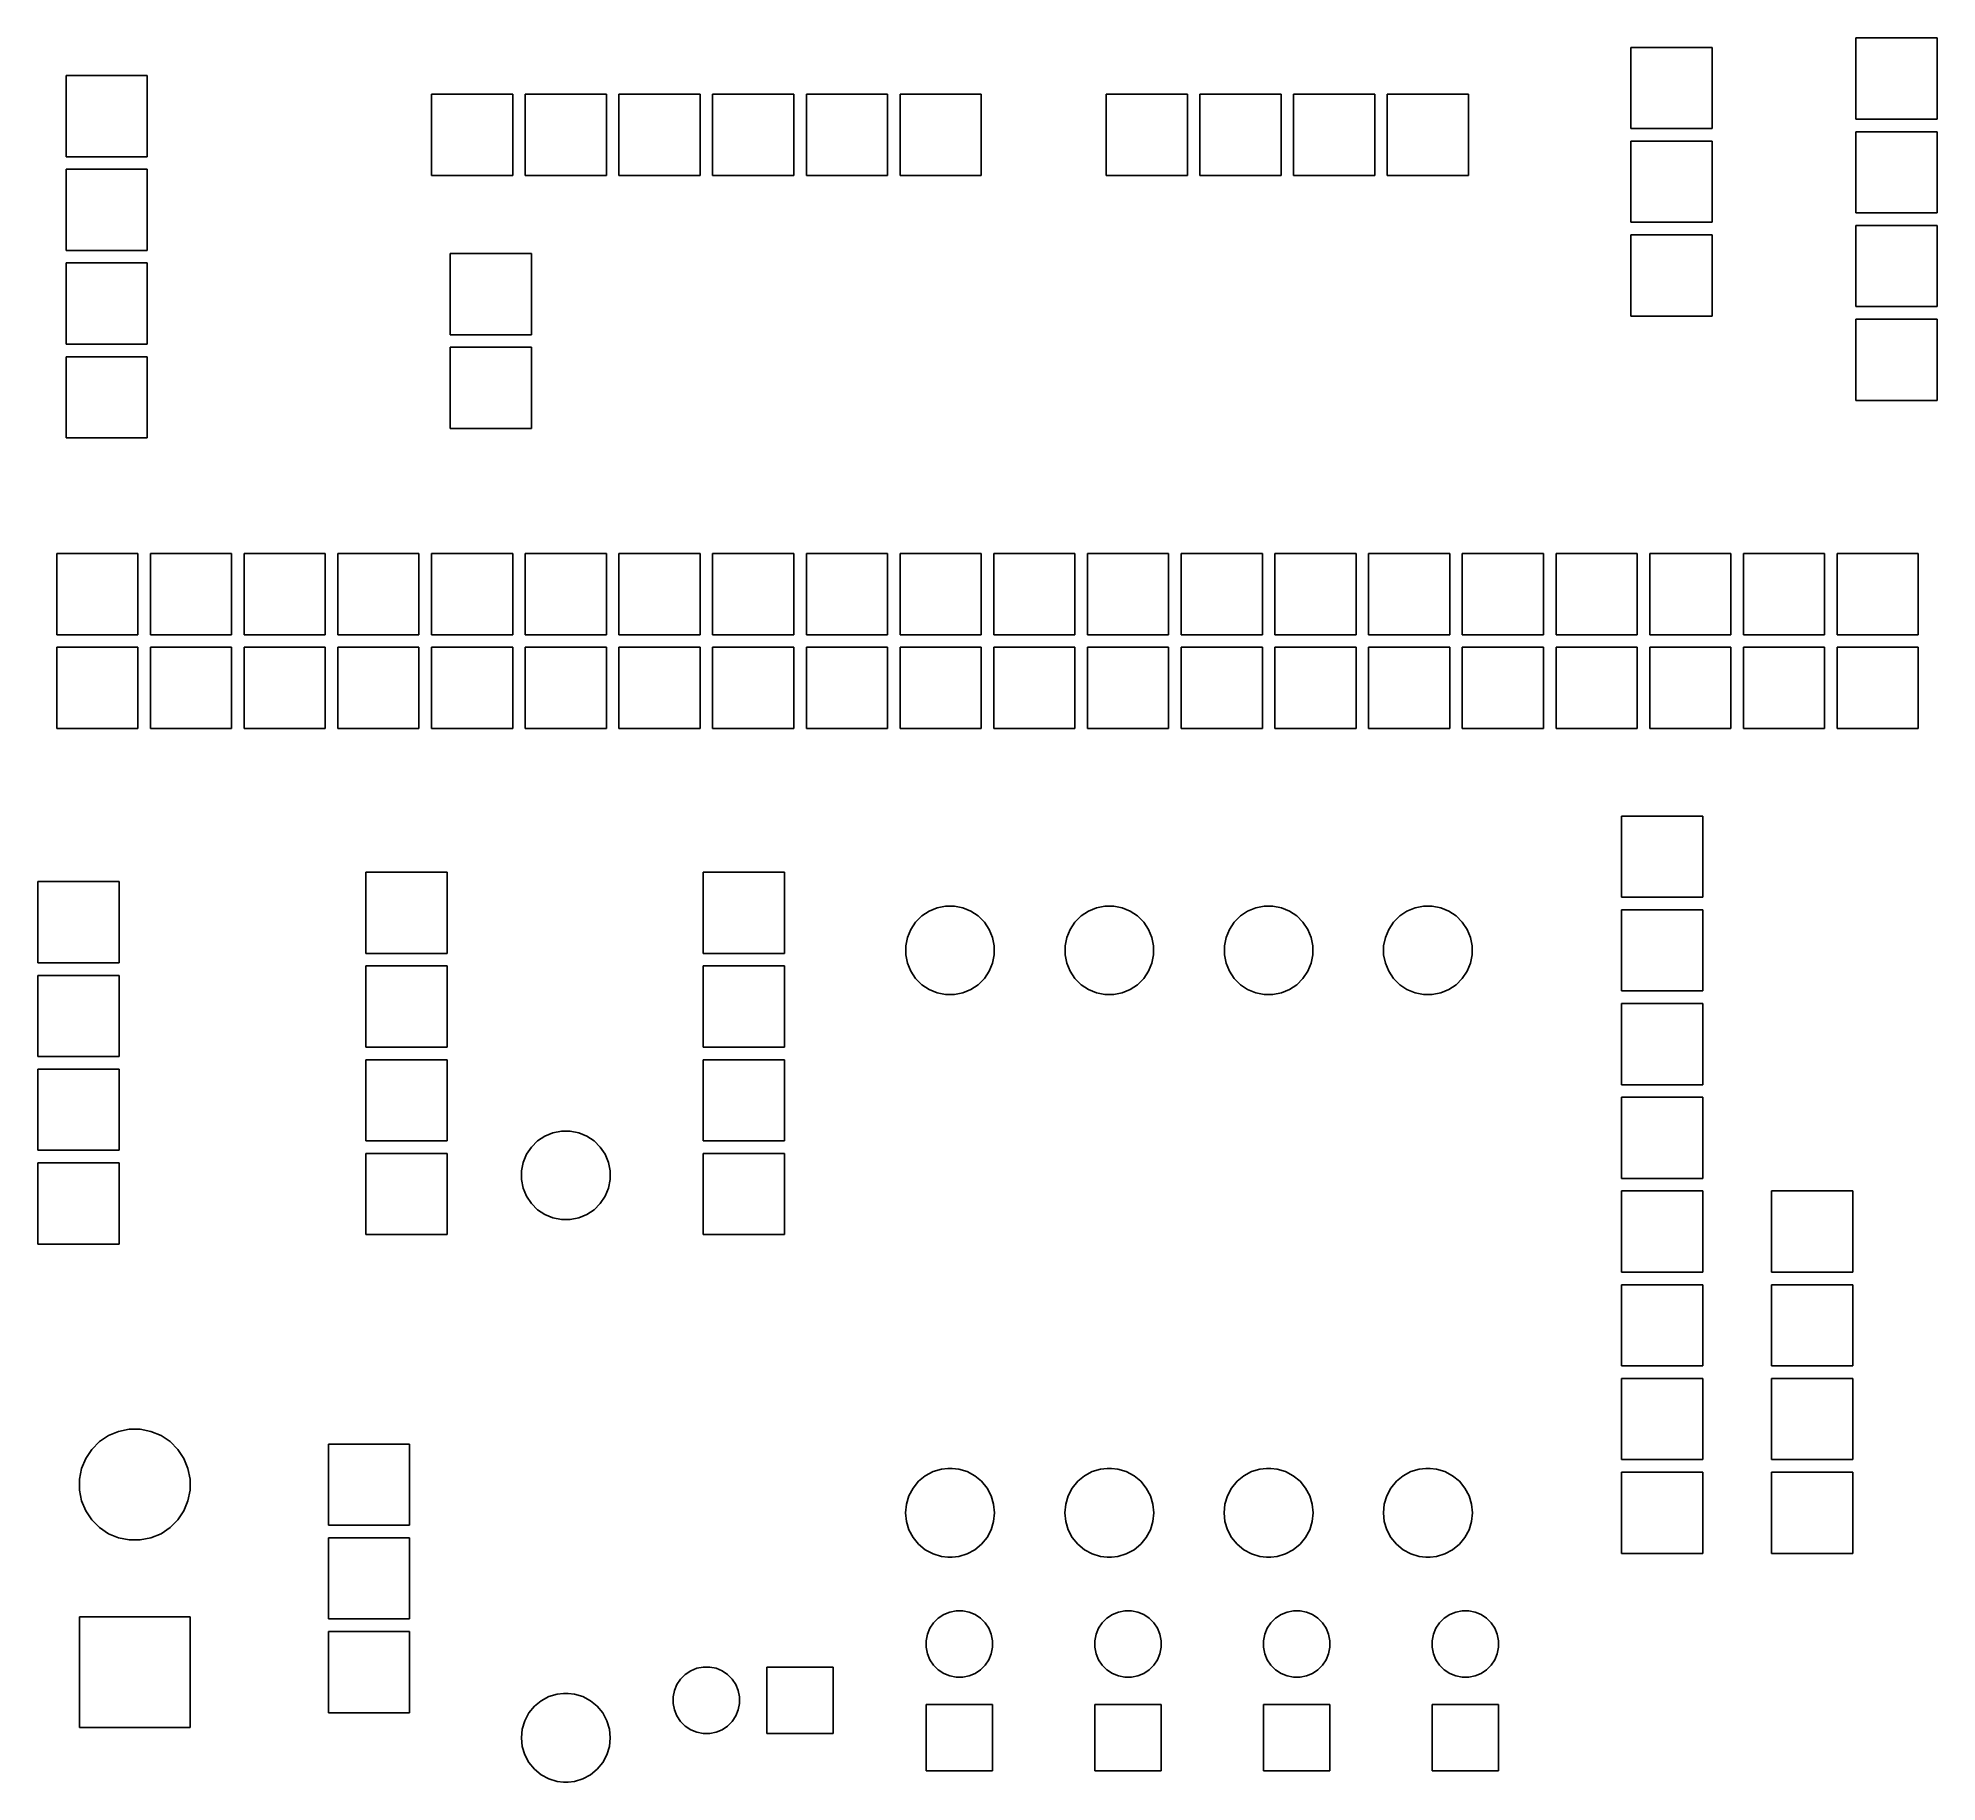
# Model space of a CAD drawing. Extents: x 114.5 to 165.9, y -110.2 to -62.9.
import ezdxf

# ---------------------------------------------------------------- set-up
doc = ezdxf.new("R2010")
doc.units = 0
doc.header["$MEASUREMENT"] = 0
doc.layers.add('BLACK', color=7, linetype='CONTINUOUS')

msp = doc.modelspace()

# ---------------------------------------------------------------- linework, layer by layer
at = {"layer": 'BLACK', "linetype": 'CONTINUOUS'}
for p, q in [((157.65, -65.362), (157.65, -63.162)), ((157.65, -63.162), (159.85, -63.162)), ((159.85, -63.162), (159.85, -65.362)), ((163.746, -65.108), (163.746, -62.908)), ((163.746, -62.908), (165.946, -62.908)), ((165.946, -62.908), (165.946, -65.108)), ((115.232, -66.124), (115.232, -63.924)), ((115.232, -63.924), (117.432, -63.924)), ((117.432, -63.924), (117.432, -66.124)), ((125.138, -66.632), (125.138, -64.432)), ((125.138, -64.432), (127.338, -64.432)), ((127.338, -64.432), (127.338, -66.632)), ((127.678, -66.632), (127.678, -64.432)), ((127.678, -64.432), (129.878, -64.432)), ((129.878, -64.432), (129.878, -66.632)), ((130.218, -66.632), (130.218, -64.432)), ((130.218, -64.432), (132.418, -64.432)), ((132.418, -64.432), (132.418, -66.632)), ((132.758, -66.632), (132.758, -64.432)), ((132.758, -64.432), (134.958, -64.432)), ((134.958, -64.432), (134.958, -66.632)), ((135.298, -66.632), (135.298, -64.432)), ((135.298, -64.432), (137.498, -64.432)), ((137.498, -64.432), (137.498, -66.632)), ((137.838, -66.632), (137.838, -64.432)), ((137.838, -64.432), (140.038, -64.432)), ((140.038, -64.432), (140.038, -66.632)), ((143.426, -66.632), (143.426, -64.432)), ((143.426, -64.432), (145.626, -64.432)), ((145.626, -64.432), (145.626, -66.632)), ((145.966, -66.632), (145.966, -64.432)), ((145.966, -64.432), (148.166, -64.432)), ((148.166, -64.432), (148.166, -66.632)), ((148.506, -66.632), (148.506, -64.432)), ((148.506, -64.432), (150.706, -64.432)), ((150.706, -64.432), (150.706, -66.632)), ((151.046, -66.632), (151.046, -64.432)), ((151.046, -64.432), (153.246, -64.432)), ((153.246, -64.432), (153.246, -66.632)), ((159.85, -65.362), (157.65, -65.362)), ((165.946, -65.108), (163.746, -65.108)), ((157.65, -67.902), (157.65, -65.702)), ((157.65, -65.702), (159.85, -65.702)), ((159.85, -65.702), (159.85, -67.902)), ((163.746, -67.648), (163.746, -65.448)), ((163.746, -65.448), (165.946, -65.448)), ((165.946, -65.448), (165.946, -67.648)), ((117.432, -66.124), (115.232, -66.124)), ((115.232, -68.664), (115.232, -66.464)), ((115.232, -66.464), (117.432, -66.464)), ((117.432, -66.464), (117.432, -68.664)), ((127.338, -66.632), (125.138, -66.632)), ((129.878, -66.632), (127.678, -66.632)), ((132.418, -66.632), (130.218, -66.632)), ((134.958, -66.632), (132.758, -66.632)), ((137.498, -66.632), (135.298, -66.632)), ((140.038, -66.632), (137.838, -66.632)), ((145.626, -66.632), (143.426, -66.632)), ((148.166, -66.632), (145.966, -66.632)), ((150.706, -66.632), (148.506, -66.632)), ((153.246, -66.632), (151.046, -66.632)), ((159.85, -67.902), (157.65, -67.902)), ((165.946, -67.648), (163.746, -67.648)), ((157.65, -70.442), (157.65, -68.242)), ((157.65, -68.242), (159.85, -68.242)), ((159.85, -68.242), (159.85, -70.442)), ((163.746, -70.188), (163.746, -67.988)), ((163.746, -67.988), (165.946, -67.988)), ((165.946, -67.988), (165.946, -70.188)), ((117.432, -68.664), (115.232, -68.664)), ((125.646, -70.95), (125.646, -68.75)), ((125.646, -68.75), (127.846, -68.75)), ((127.846, -68.75), (127.846, -70.95)), ((115.232, -71.204), (115.232, -69.004)), ((115.232, -69.004), (117.432, -69.004)), ((117.432, -69.004), (117.432, -71.204)), ((159.85, -70.442), (157.65, -70.442)), ((165.946, -70.188), (163.746, -70.188)), ((127.846, -70.95), (125.646, -70.95)), ((163.746, -72.728), (163.746, -70.528)), ((163.746, -70.528), (165.946, -70.528)), ((165.946, -70.528), (165.946, -72.728)), ((117.432, -71.204), (115.232, -71.204)), ((115.232, -73.744), (115.232, -71.544)), ((115.232, -71.544), (117.432, -71.544)), ((117.432, -71.544), (117.432, -73.744)), ((125.646, -73.49), (125.646, -71.29)), ((125.646, -71.29), (127.846, -71.29)), ((127.846, -71.29), (127.846, -73.49)), ((165.946, -72.728), (163.746, -72.728)), ((127.846, -73.49), (125.646, -73.49)), ((117.432, -73.744), (115.232, -73.744)), ((114.978, -79.078), (114.978, -76.878)), ((114.978, -76.878), (117.178, -76.878)), ((117.178, -76.878), (117.178, -79.078)), ((117.518, -79.078), (117.518, -76.878)), ((117.518, -76.878), (119.718, -76.878)), ((119.718, -76.878), (119.718, -79.078)), ((120.058, -79.078), (120.058, -76.878)), ((120.058, -76.878), (122.258, -76.878)), ((122.258, -76.878), (122.258, -79.078)), ((122.598, -79.078), (122.598, -76.878)), ((122.598, -76.878), (124.798, -76.878)), ((124.798, -76.878), (124.798, -79.078)), ((125.138, -79.078), (125.138, -76.878)), ((125.138, -76.878), (127.338, -76.878)), ((127.338, -76.878), (127.338, -79.078)), ((127.678, -79.078), (127.678, -76.878)), ((127.678, -76.878), (129.878, -76.878)), ((129.878, -76.878), (129.878, -79.078)), ((130.218, -79.078), (130.218, -76.878)), ((130.218, -76.878), (132.418, -76.878)), ((132.418, -76.878), (132.418, -79.078)), ((132.758, -79.078), (132.758, -76.878)), ((132.758, -76.878), (134.958, -76.878)), ((134.958, -76.878), (134.958, -79.078)), ((135.298, -79.078), (135.298, -76.878)), ((135.298, -76.878), (137.498, -76.878)), ((137.498, -76.878), (137.498, -79.078)), ((137.838, -79.078), (137.838, -76.878)), ((137.838, -76.878), (140.038, -76.878)), ((140.038, -76.878), (140.038, -79.078)), ((140.378, -79.078), (140.378, -76.878)), ((140.378, -76.878), (142.578, -76.878)), ((142.578, -76.878), (142.578, -79.078)), ((142.918, -79.078), (142.918, -76.878)), ((142.918, -76.878), (145.118, -76.878)), ((145.118, -76.878), (145.118, -79.078)), ((145.458, -79.078), (145.458, -76.878)), ((145.458, -76.878), (147.658, -76.878)), ((147.658, -76.878), (147.658, -79.078)), ((147.998, -79.078), (147.998, -76.878)), ((147.998, -76.878), (150.198, -76.878)), ((150.198, -76.878), (150.198, -79.078)), ((150.538, -79.078), (150.538, -76.878)), ((150.538, -76.878), (152.738, -76.878)), ((152.738, -76.878), (152.738, -79.078)), ((153.078, -79.078), (153.078, -76.878)), ((153.078, -76.878), (155.278, -76.878)), ((155.278, -76.878), (155.278, -79.078)), ((155.618, -79.078), (155.618, -76.878)), ((155.618, -76.878), (157.818, -76.878)), ((157.818, -76.878), (157.818, -79.078)), ((158.158, -79.078), (158.158, -76.878)), ((158.158, -76.878), (160.358, -76.878)), ((160.358, -76.878), (160.358, -79.078)), ((160.698, -79.078), (160.698, -76.878)), ((160.698, -76.878), (162.898, -76.878)), ((162.898, -76.878), (162.898, -79.078)), ((163.238, -79.078), (163.238, -76.878)), ((163.238, -76.878), (165.438, -76.878)), ((165.438, -76.878), (165.438, -79.078)), ((117.178, -79.078), (114.978, -79.078)), ((119.718, -79.078), (117.518, -79.078)), ((122.258, -79.078), (120.058, -79.078)), ((124.798, -79.078), (122.598, -79.078)), ((127.338, -79.078), (125.138, -79.078)), ((129.878, -79.078), (127.678, -79.078)), ((132.418, -79.078), (130.218, -79.078)), ((134.958, -79.078), (132.758, -79.078)), ((137.498, -79.078), (135.298, -79.078)), ((140.038, -79.078), (137.838, -79.078)), ((142.578, -79.078), (140.378, -79.078)), ((145.118, -79.078), (142.918, -79.078)), ((147.658, -79.078), (145.458, -79.078)), ((150.198, -79.078), (147.998, -79.078)), ((152.738, -79.078), (150.538, -79.078)), ((155.278, -79.078), (153.078, -79.078)), ((157.818, -79.078), (155.618, -79.078)), ((160.358, -79.078), (158.158, -79.078)), ((162.898, -79.078), (160.698, -79.078)), ((165.438, -79.078), (163.238, -79.078)), ((114.978, -81.618), (114.978, -79.418)), ((114.978, -79.418), (117.178, -79.418)), ((117.178, -79.418), (117.178, -81.618)), ((117.518, -81.618), (117.518, -79.418)), ((117.518, -79.418), (119.718, -79.418)), ((119.718, -79.418), (119.718, -81.618)), ((120.058, -81.618), (120.058, -79.418)), ((120.058, -79.418), (122.258, -79.418)), ((122.258, -79.418), (122.258, -81.618)), ((122.598, -81.618), (122.598, -79.418)), ((122.598, -79.418), (124.798, -79.418)), ((124.798, -79.418), (124.798, -81.618)), ((125.138, -81.618), (125.138, -79.418)), ((125.138, -79.418), (127.338, -79.418)), ((127.338, -79.418), (127.338, -81.618)), ((127.678, -81.618), (127.678, -79.418)), ((127.678, -79.418), (129.878, -79.418)), ((129.878, -79.418), (129.878, -81.618)), ((130.218, -81.618), (130.218, -79.418)), ((130.218, -79.418), (132.418, -79.418)), ((132.418, -79.418), (132.418, -81.618)), ((132.758, -81.618), (132.758, -79.418)), ((132.758, -79.418), (134.958, -79.418)), ((134.958, -79.418), (134.958, -81.618)), ((135.298, -81.618), (135.298, -79.418)), ((135.298, -79.418), (137.498, -79.418)), ((137.498, -79.418), (137.498, -81.618)), ((137.838, -81.618), (137.838, -79.418)), ((137.838, -79.418), (140.038, -79.418)), ((140.038, -79.418), (140.038, -81.618)), ((140.378, -81.618), (140.378, -79.418)), ((140.378, -79.418), (142.578, -79.418)), ((142.578, -79.418), (142.578, -81.618)), ((142.918, -81.618), (142.918, -79.418)), ((142.918, -79.418), (145.118, -79.418)), ((145.118, -79.418), (145.118, -81.618)), ((145.458, -81.618), (145.458, -79.418)), ((145.458, -79.418), (147.658, -79.418)), ((147.658, -79.418), (147.658, -81.618)), ((147.998, -81.618), (147.998, -79.418)), ((147.998, -79.418), (150.198, -79.418)), ((150.198, -79.418), (150.198, -81.618)), ((150.538, -81.618), (150.538, -79.418)), ((150.538, -79.418), (152.738, -79.418)), ((152.738, -79.418), (152.738, -81.618)), ((153.078, -81.618), (153.078, -79.418)), ((153.078, -79.418), (155.278, -79.418)), ((155.278, -79.418), (155.278, -81.618)), ((155.618, -81.618), (155.618, -79.418)), ((155.618, -79.418), (157.818, -79.418)), ((157.818, -79.418), (157.818, -81.618)), ((158.158, -81.618), (158.158, -79.418)), ((158.158, -79.418), (160.358, -79.418)), ((160.358, -79.418), (160.358, -81.618)), ((160.698, -81.618), (160.698, -79.418)), ((160.698, -79.418), (162.898, -79.418)), ((162.898, -79.418), (162.898, -81.618)), ((163.238, -81.618), (163.238, -79.418)), ((163.238, -79.418), (165.438, -79.418)), ((165.438, -79.418), (165.438, -81.618)), ((117.178, -81.618), (114.978, -81.618)), ((119.718, -81.618), (117.518, -81.618)), ((122.258, -81.618), (120.058, -81.618)), ((124.798, -81.618), (122.598, -81.618)), ((127.338, -81.618), (125.138, -81.618)), ((129.878, -81.618), (127.678, -81.618)), ((132.418, -81.618), (130.218, -81.618)), ((134.958, -81.618), (132.758, -81.618)), ((137.498, -81.618), (135.298, -81.618)), ((140.038, -81.618), (137.838, -81.618)), ((142.578, -81.618), (140.378, -81.618)), ((145.118, -81.618), (142.918, -81.618)), ((147.658, -81.618), (145.458, -81.618)), ((150.198, -81.618), (147.998, -81.618)), ((152.738, -81.618), (150.538, -81.618)), ((155.278, -81.618), (153.078, -81.618)), ((157.818, -81.618), (155.618, -81.618)), ((160.358, -81.618), (158.158, -81.618)), ((162.898, -81.618), (160.698, -81.618)), ((165.438, -81.618), (163.238, -81.618)), ((157.396, -86.19), (157.396, -83.99)), ((157.396, -83.99), (159.596, -83.99)), ((159.596, -83.99), (159.596, -86.19)), ((114.47, -87.968), (114.47, -85.768)), ((114.47, -85.768), (116.67, -85.768)), ((116.67, -85.768), (116.67, -87.968)), ((123.36, -87.714), (123.36, -85.514)), ((123.36, -85.514), (125.56, -85.514)), ((125.56, -85.514), (125.56, -87.714)), ((132.504, -87.714), (132.504, -85.514)), ((132.504, -85.514), (134.704, -85.514)), ((134.704, -85.514), (134.704, -87.714)), ((138.624, -86.5666), (138.842, -86.4761)), ((138.842, -86.4761), (139.074, -86.43)), ((139.074, -86.43), (139.31, -86.43)), ((139.31, -86.43), (139.542, -86.4761)), ((139.542, -86.4761), (139.76, -86.5666)), ((142.942, -86.5666), (143.16, -86.4761)), ((143.16, -86.4761), (143.392, -86.43)), ((143.392, -86.43), (143.628, -86.43)), ((143.628, -86.43), (143.86, -86.4761)), ((143.86, -86.4761), (144.078, -86.5666)), ((147.26, -86.5666), (147.478, -86.4761)), ((147.478, -86.4761), (147.71, -86.43)), ((147.71, -86.43), (147.946, -86.43)), ((147.946, -86.43), (148.178, -86.4761)), ((148.178, -86.4761), (148.396, -86.5666)), ((151.578, -86.5666), (151.796, -86.4761)), ((151.796, -86.4761), (152.028, -86.43)), ((152.028, -86.43), (152.264, -86.43)), ((152.264, -86.43), (152.496, -86.4761)), ((152.496, -86.4761), (152.714, -86.5666)), ((159.596, -86.19), (157.396, -86.19)), ((138.129, -87.0616), (138.26, -86.865)), ((138.26, -86.865), (138.427, -86.6979)), ((138.427, -86.6979), (138.624, -86.5666)), ((139.76, -86.5666), (139.957, -86.6979)), ((139.957, -86.6979), (140.124, -86.865)), ((140.124, -86.865), (140.255, -87.0616)), ((142.447, -87.0616), (142.578, -86.865)), ((142.578, -86.865), (142.745, -86.6979)), ((142.745, -86.6979), (142.942, -86.5666)), ((144.078, -86.5666), (144.275, -86.6979)), ((144.275, -86.6979), (144.442, -86.865)), ((144.442, -86.865), (144.573, -87.0616)), ((146.765, -87.0616), (146.896, -86.865)), ((146.896, -86.865), (147.063, -86.6979)), ((147.063, -86.6979), (147.26, -86.5666)), ((148.396, -86.5666), (148.593, -86.6979)), ((148.593, -86.6979), (148.76, -86.865)), ((148.76, -86.865), (148.891, -87.0616)), ((151.083, -87.0616), (151.214, -86.865)), ((151.214, -86.865), (151.381, -86.6979)), ((151.381, -86.6979), (151.578, -86.5666)), ((152.714, -86.5666), (152.911, -86.6979)), ((152.911, -86.6979), (153.078, -86.865)), ((153.078, -86.865), (153.209, -87.0616)), ((157.396, -88.73), (157.396, -86.53)), ((157.396, -86.53), (159.596, -86.53)), ((159.596, -86.53), (159.596, -88.73)), ((137.992, -87.5118), (138.038, -87.28)), ((138.038, -87.28), (138.129, -87.0616)), ((140.255, -87.0616), (140.346, -87.28)), ((140.346, -87.28), (140.392, -87.5118)), ((142.31, -87.5118), (142.356, -87.28)), ((142.356, -87.28), (142.447, -87.0616)), ((144.573, -87.0616), (144.664, -87.28)), ((144.664, -87.28), (144.71, -87.5118)), ((146.628, -87.5118), (146.674, -87.28)), ((146.674, -87.28), (146.765, -87.0616)), ((148.891, -87.0616), (148.982, -87.28)), ((148.982, -87.28), (149.028, -87.5118)), ((150.946, -87.5118), (150.992, -87.28)), ((150.992, -87.28), (151.083, -87.0616)), ((153.209, -87.0616), (153.3, -87.28)), ((153.3, -87.28), (153.346, -87.5118)), ((116.67, -87.968), (114.47, -87.968)), ((125.56, -87.714), (123.36, -87.714)), ((134.704, -87.714), (132.504, -87.714)), ((137.992, -87.7482), (137.992, -87.5118)), ((138.038, -87.98), (137.992, -87.7482)), ((138.129, -88.1984), (138.038, -87.98)), ((140.346, -87.98), (140.255, -88.1984)), ((140.392, -87.7482), (140.346, -87.98)), ((140.392, -87.5118), (140.392, -87.7482)), ((142.31, -87.7482), (142.31, -87.5118)), ((142.356, -87.98), (142.31, -87.7482)), ((142.447, -88.1984), (142.356, -87.98)), ((144.664, -87.98), (144.573, -88.1984)), ((144.71, -87.7482), (144.664, -87.98)), ((144.71, -87.5118), (144.71, -87.7482)), ((146.628, -87.7482), (146.628, -87.5118)), ((146.674, -87.98), (146.628, -87.7482)), ((146.765, -88.1984), (146.674, -87.98)), ((148.982, -87.98), (148.891, -88.1984)), ((149.028, -87.7482), (148.982, -87.98)), ((149.028, -87.5118), (149.028, -87.7482)), ((150.946, -87.7482), (150.946, -87.5118)), ((150.992, -87.98), (150.946, -87.7482)), ((151.083, -88.1984), (150.992, -87.98)), ((153.3, -87.98), (153.209, -88.1984)), ((153.346, -87.7482), (153.3, -87.98)), ((153.346, -87.5118), (153.346, -87.7482)), ((114.47, -90.508), (114.47, -88.308)), ((114.47, -88.308), (116.67, -88.308)), ((116.67, -88.308), (116.67, -90.508)), ((123.36, -90.254), (123.36, -88.054)), ((123.36, -88.054), (125.56, -88.054)), ((125.56, -88.054), (125.56, -90.254)), ((132.504, -90.254), (132.504, -88.054)), ((132.504, -88.054), (134.704, -88.054)), ((134.704, -88.054), (134.704, -90.254)), ((138.26, -88.395), (138.129, -88.1984)), ((138.427, -88.5621), (138.26, -88.395)), ((140.124, -88.395), (139.957, -88.5621)), ((140.255, -88.1984), (140.124, -88.395)), ((142.578, -88.395), (142.447, -88.1984)), ((142.745, -88.5621), (142.578, -88.395)), ((144.442, -88.395), (144.275, -88.5621)), ((144.573, -88.1984), (144.442, -88.395)), ((146.896, -88.395), (146.765, -88.1984)), ((147.063, -88.5621), (146.896, -88.395)), ((148.76, -88.395), (148.593, -88.5621)), ((148.891, -88.1984), (148.76, -88.395)), ((151.214, -88.395), (151.083, -88.1984)), ((151.381, -88.5621), (151.214, -88.395)), ((153.078, -88.395), (152.911, -88.5621)), ((153.209, -88.1984), (153.078, -88.395)), ((138.624, -88.6934), (138.427, -88.5621)), ((138.842, -88.7839), (138.624, -88.6934)), ((139.074, -88.83), (138.842, -88.7839)), ((139.31, -88.83), (139.074, -88.83)), ((139.542, -88.7839), (139.31, -88.83)), ((139.76, -88.6934), (139.542, -88.7839)), ((139.957, -88.5621), (139.76, -88.6934)), ((142.942, -88.6934), (142.745, -88.5621)), ((143.16, -88.7839), (142.942, -88.6934)), ((143.392, -88.83), (143.16, -88.7839)), ((143.628, -88.83), (143.392, -88.83)), ((143.86, -88.7839), (143.628, -88.83)), ((144.078, -88.6934), (143.86, -88.7839)), ((144.275, -88.5621), (144.078, -88.6934)), ((147.26, -88.6934), (147.063, -88.5621)), ((147.478, -88.7839), (147.26, -88.6934)), ((147.71, -88.83), (147.478, -88.7839)), ((147.946, -88.83), (147.71, -88.83)), ((148.178, -88.7839), (147.946, -88.83)), ((148.396, -88.6934), (148.178, -88.7839)), ((148.593, -88.5621), (148.396, -88.6934)), ((151.578, -88.6934), (151.381, -88.5621)), ((151.796, -88.7839), (151.578, -88.6934)), ((152.028, -88.83), (151.796, -88.7839)), ((152.264, -88.83), (152.028, -88.83)), ((152.496, -88.7839), (152.264, -88.83)), ((152.714, -88.6934), (152.496, -88.7839)), ((152.911, -88.5621), (152.714, -88.6934)), ((159.596, -88.73), (157.396, -88.73)), ((157.396, -91.27), (157.396, -89.07)), ((157.396, -89.07), (159.596, -89.07)), ((159.596, -89.07), (159.596, -91.27)), ((116.67, -90.508), (114.47, -90.508)), ((125.56, -90.254), (123.36, -90.254)), ((123.36, -92.794), (123.36, -90.594)), ((123.36, -90.594), (125.56, -90.594)), ((125.56, -90.594), (125.56, -92.794)), ((134.704, -90.254), (132.504, -90.254)), ((132.504, -92.794), (132.504, -90.594)), ((132.504, -90.594), (134.704, -90.594)), ((134.704, -90.594), (134.704, -92.794)), ((114.47, -93.048), (114.47, -90.848)), ((114.47, -90.848), (116.67, -90.848)), ((116.67, -90.848), (116.67, -93.048)), ((159.596, -91.27), (157.396, -91.27)), ((157.396, -93.81), (157.396, -91.61)), ((157.396, -91.61), (159.596, -91.61)), ((159.596, -91.61), (159.596, -93.81)), ((128.21, -92.6626), (128.428, -92.5721)), ((128.428, -92.5721), (128.66, -92.526)), ((128.66, -92.526), (128.896, -92.526)), ((128.896, -92.526), (129.128, -92.5721)), ((129.128, -92.5721), (129.346, -92.6626)), ((116.67, -93.048), (114.47, -93.048)), ((125.56, -92.794), (123.36, -92.794)), ((123.36, -95.334), (123.36, -93.134)), ((123.36, -93.134), (125.56, -93.134)), ((125.56, -93.134), (125.56, -95.334)), ((127.624, -93.376), (127.715, -93.1576)), ((127.715, -93.1576), (127.846, -92.961)), ((127.846, -92.961), (128.013, -92.7939)), ((128.013, -92.7939), (128.21, -92.6626)), ((129.346, -92.6626), (129.543, -92.7939)), ((129.543, -92.7939), (129.71, -92.961)), ((129.71, -92.961), (129.841, -93.1576)), ((129.841, -93.1576), (129.932, -93.376)), ((134.704, -92.794), (132.504, -92.794)), ((132.504, -95.334), (132.504, -93.134)), ((132.504, -93.134), (134.704, -93.134)), ((134.704, -93.134), (134.704, -95.334)), ((114.47, -95.588), (114.47, -93.388)), ((114.47, -93.388), (116.67, -93.388)), ((116.67, -93.388), (116.67, -95.588)), ((127.578, -93.6078), (127.624, -93.376)), ((127.578, -93.8442), (127.578, -93.6078)), ((129.932, -93.376), (129.978, -93.6078)), ((129.978, -93.6078), (129.978, -93.8442)), ((127.624, -94.076), (127.578, -93.8442)), ((127.715, -94.2944), (127.624, -94.076)), ((129.932, -94.076), (129.841, -94.2944)), ((129.978, -93.8442), (129.932, -94.076)), ((159.596, -93.81), (157.396, -93.81)), ((157.396, -96.35), (157.396, -94.15)), ((157.396, -94.15), (159.596, -94.15)), ((159.596, -94.15), (159.596, -96.35)), ((161.46, -96.35), (161.46, -94.15)), ((161.46, -94.15), (163.66, -94.15)), ((163.66, -94.15), (163.66, -96.35)), ((127.846, -94.491), (127.715, -94.2944)), ((128.013, -94.6581), (127.846, -94.491)), ((128.21, -94.7894), (128.013, -94.6581)), ((129.543, -94.6581), (129.346, -94.7894)), ((129.71, -94.491), (129.543, -94.6581)), ((129.841, -94.2944), (129.71, -94.491)), ((128.428, -94.8799), (128.21, -94.7894)), ((128.66, -94.926), (128.428, -94.8799)), ((128.896, -94.926), (128.66, -94.926)), ((129.128, -94.8799), (128.896, -94.926)), ((129.346, -94.7894), (129.128, -94.8799)), ((116.67, -95.588), (114.47, -95.588)), ((125.56, -95.334), (123.36, -95.334)), ((134.704, -95.334), (132.504, -95.334)), ((159.596, -96.35), (157.396, -96.35)), ((157.396, -98.89), (157.396, -96.69)), ((157.396, -96.69), (159.596, -96.69)), ((159.596, -96.69), (159.596, -98.89)), ((163.66, -96.35), (161.46, -96.35)), ((161.46, -98.89), (161.46, -96.69)), ((161.46, -96.69), (163.66, -96.69)), ((163.66, -96.69), (163.66, -98.89)), ((159.596, -98.89), (157.396, -98.89)), ((157.396, -101.43), (157.396, -99.23)), ((157.396, -99.23), (159.596, -99.23)), ((159.596, -99.23), (159.596, -101.43)), ((163.66, -98.89), (161.46, -98.89)), ((161.46, -101.43), (161.46, -99.23)), ((161.46, -99.23), (163.66, -99.23)), ((163.66, -99.23), (163.66, -101.43)), ((116.138, -100.943), (116.383, -100.779)), ((116.383, -100.779), (116.656, -100.666)), ((116.656, -100.666), (116.946, -100.608)), ((116.946, -100.608), (117.242, -100.608)), ((117.242, -100.608), (117.532, -100.666)), ((117.532, -100.666), (117.805, -100.779)), ((117.805, -100.779), (118.05, -100.943)), ((115.652, -101.67), (115.765, -101.397)), ((115.765, -101.397), (115.929, -101.152)), ((115.929, -101.152), (116.138, -100.943)), ((118.05, -100.943), (118.259, -101.152)), ((118.259, -101.152), (118.423, -101.397)), ((118.423, -101.397), (118.536, -101.67)), ((122.344, -103.208), (122.344, -101.008)), ((122.344, -101.008), (124.544, -101.008)), ((124.544, -101.008), (124.544, -103.208)), ((115.594, -101.96), (115.652, -101.67)), ((118.536, -101.67), (118.594, -101.96)), ((138.339, -102.017), (138.522, -101.867)), ((138.522, -101.867), (138.731, -101.756)), ((138.731, -101.756), (138.957, -101.687)), ((138.957, -101.687), (139.133, -101.67)), ((139.133, -101.67), (139.251, -101.67)), ((139.251, -101.67), (139.427, -101.687)), ((139.427, -101.687), (139.653, -101.756)), ((139.653, -101.756), (139.862, -101.867)), ((139.862, -101.867), (140.045, -102.017)), ((142.657, -102.017), (142.84, -101.867)), ((142.84, -101.867), (143.049, -101.756)), ((143.049, -101.756), (143.275, -101.687)), ((143.275, -101.687), (143.451, -101.67)), ((143.451, -101.67), (143.569, -101.67)), ((143.569, -101.67), (143.745, -101.687)), ((143.745, -101.687), (143.971, -101.756)), ((143.971, -101.756), (144.18, -101.867)), ((144.18, -101.867), (144.363, -102.017)), ((146.975, -102.017), (147.158, -101.867)), ((147.158, -101.867), (147.367, -101.756)), ((147.367, -101.756), (147.593, -101.687)), ((147.593, -101.687), (147.769, -101.67)), ((147.769, -101.67), (147.887, -101.67)), ((147.887, -101.67), (148.063, -101.687)), ((148.063, -101.687), (148.289, -101.756)), ((148.289, -101.756), (148.498, -101.867)), ((148.498, -101.867), (148.681, -102.017)), ((151.293, -102.017), (151.476, -101.867)), ((151.476, -101.867), (151.685, -101.756)), ((151.685, -101.756), (151.911, -101.687)), ((151.911, -101.687), (152.087, -101.67)), ((152.087, -101.67), (152.205, -101.67)), ((152.205, -101.67), (152.381, -101.687)), ((152.381, -101.687), (152.607, -101.756)), ((152.607, -101.756), (152.816, -101.867)), ((152.816, -101.867), (152.999, -102.017)), ((159.596, -101.43), (157.396, -101.43)), ((157.396, -103.97), (157.396, -101.77)), ((157.396, -101.77), (159.596, -101.77)), ((159.596, -101.77), (159.596, -103.97)), ((163.66, -101.43), (161.46, -101.43)), ((161.46, -103.97), (161.46, -101.77)), ((161.46, -101.77), (163.66, -101.77)), ((163.66, -101.77), (163.66, -103.97)), ((115.594, -102.256), (115.594, -101.96)), ((115.652, -102.546), (115.594, -102.256)), ((118.594, -102.256), (118.536, -102.546)), ((118.594, -101.96), (118.594, -102.256)), ((138.009, -102.635), (138.078, -102.409)), ((138.078, -102.409), (138.189, -102.2)), ((138.189, -102.2), (138.339, -102.017)), ((140.045, -102.017), (140.195, -102.2)), ((140.195, -102.2), (140.306, -102.409)), ((140.306, -102.409), (140.375, -102.635)), ((142.327, -102.635), (142.396, -102.409)), ((142.396, -102.409), (142.507, -102.2)), ((142.507, -102.2), (142.657, -102.017)), ((144.363, -102.017), (144.513, -102.2)), ((144.513, -102.2), (144.624, -102.409)), ((144.624, -102.409), (144.693, -102.635)), ((146.645, -102.635), (146.714, -102.409)), ((146.714, -102.409), (146.825, -102.2)), ((146.825, -102.2), (146.975, -102.017)), ((148.681, -102.017), (148.831, -102.2)), ((148.831, -102.2), (148.942, -102.409)), ((148.942, -102.409), (149.011, -102.635)), ((150.963, -102.635), (151.032, -102.409)), ((151.032, -102.409), (151.143, -102.2)), ((151.143, -102.2), (151.293, -102.017)), ((152.999, -102.017), (153.149, -102.2)), ((153.149, -102.2), (153.26, -102.409)), ((153.26, -102.409), (153.329, -102.635)), ((115.765, -102.819), (115.652, -102.546)), ((115.929, -103.064), (115.765, -102.819)), ((118.423, -102.819), (118.259, -103.064)), ((118.536, -102.546), (118.423, -102.819)), ((137.986, -102.87), (138.009, -102.635)), ((138.009, -103.105), (137.986, -102.87)), ((140.375, -102.635), (140.398, -102.87)), ((140.398, -102.87), (140.375, -103.105)), ((142.304, -102.87), (142.327, -102.635)), ((142.327, -103.105), (142.304, -102.87)), ((144.693, -102.635), (144.716, -102.87)), ((144.716, -102.87), (144.693, -103.105)), ((146.622, -102.87), (146.645, -102.635)), ((146.645, -103.105), (146.622, -102.87)), ((149.011, -102.635), (149.034, -102.87)), ((149.034, -102.87), (149.011, -103.105)), ((150.94, -102.87), (150.963, -102.635)), ((150.963, -103.105), (150.94, -102.87)), ((153.329, -102.635), (153.352, -102.87)), ((153.352, -102.87), (153.329, -103.105)), ((116.138, -103.273), (115.929, -103.064)), ((116.383, -103.437), (116.138, -103.273)), ((116.656, -103.55), (116.383, -103.437)), ((117.805, -103.437), (117.532, -103.55)), ((118.05, -103.273), (117.805, -103.437)), ((118.259, -103.064), (118.05, -103.273)), ((124.544, -103.208), (122.344, -103.208)), ((138.078, -103.331), (138.009, -103.105)), ((138.189, -103.54), (138.078, -103.331)), ((140.306, -103.331), (140.195, -103.54)), ((140.375, -103.105), (140.306, -103.331)), ((142.396, -103.331), (142.327, -103.105)), ((142.507, -103.54), (142.396, -103.331)), ((144.624, -103.331), (144.513, -103.54)), ((144.693, -103.105), (144.624, -103.331)), ((146.714, -103.331), (146.645, -103.105)), ((146.825, -103.54), (146.714, -103.331)), ((148.942, -103.331), (148.831, -103.54)), ((149.011, -103.105), (148.942, -103.331)), ((151.032, -103.331), (150.963, -103.105)), ((151.143, -103.54), (151.032, -103.331)), ((153.26, -103.331), (153.149, -103.54)), ((153.329, -103.105), (153.26, -103.331)), ((116.946, -103.608), (116.656, -103.55)), ((117.242, -103.608), (116.946, -103.608)), ((117.532, -103.55), (117.242, -103.608)), ((122.344, -105.748), (122.344, -103.548)), ((122.344, -103.548), (124.544, -103.548)), ((124.544, -103.548), (124.544, -105.748)), ((138.339, -103.723), (138.189, -103.54)), ((138.522, -103.873), (138.339, -103.723)), ((138.731, -103.984), (138.522, -103.873)), ((139.862, -103.873), (139.653, -103.984)), ((140.045, -103.723), (139.862, -103.873)), ((140.195, -103.54), (140.045, -103.723)), ((142.657, -103.723), (142.507, -103.54)), ((142.84, -103.873), (142.657, -103.723)), ((143.049, -103.984), (142.84, -103.873)), ((144.18, -103.873), (143.971, -103.984)), ((144.363, -103.723), (144.18, -103.873)), ((144.513, -103.54), (144.363, -103.723)), ((146.975, -103.723), (146.825, -103.54)), ((147.158, -103.873), (146.975, -103.723)), ((147.367, -103.984), (147.158, -103.873)), ((148.498, -103.873), (148.289, -103.984)), ((148.681, -103.723), (148.498, -103.873)), ((148.831, -103.54), (148.681, -103.723)), ((151.293, -103.723), (151.143, -103.54)), ((151.476, -103.873), (151.293, -103.723)), ((151.685, -103.984), (151.476, -103.873)), ((152.816, -103.873), (152.607, -103.984)), ((152.999, -103.723), (152.816, -103.873)), ((153.149, -103.54), (152.999, -103.723)), ((159.596, -103.97), (157.396, -103.97)), ((163.66, -103.97), (161.46, -103.97)), ((138.957, -104.053), (138.731, -103.984)), ((139.133, -104.07), (138.957, -104.053)), ((139.251, -104.07), (139.133, -104.07)), ((139.427, -104.053), (139.251, -104.07)), ((139.653, -103.984), (139.427, -104.053)), ((143.275, -104.053), (143.049, -103.984)), ((143.451, -104.07), (143.275, -104.053)), ((143.569, -104.07), (143.451, -104.07)), ((143.745, -104.053), (143.569, -104.07)), ((143.971, -103.984), (143.745, -104.053)), ((147.593, -104.053), (147.367, -103.984)), ((147.769, -104.07), (147.593, -104.053)), ((147.887, -104.07), (147.769, -104.07)), ((148.063, -104.053), (147.887, -104.07)), ((148.289, -103.984), (148.063, -104.053)), ((151.911, -104.053), (151.685, -103.984)), ((152.087, -104.07), (151.911, -104.053)), ((152.205, -104.07), (152.087, -104.07)), ((152.381, -104.053), (152.205, -104.07)), ((152.607, -103.984), (152.381, -104.053)), ((115.594, -108.688), (115.594, -105.688)), ((115.594, -105.688), (118.594, -105.688)), ((118.594, -105.688), (118.594, -108.688)), ((124.544, -105.748), (122.344, -105.748)), ((138.581, -106.163), (138.648, -106)), ((138.648, -106), (138.747, -105.852)), ((138.747, -105.852), (138.872, -105.727)), ((138.872, -105.727), (139.02, -105.628)), ((139.02, -105.628), (139.183, -105.561)), ((139.183, -105.561), (139.357, -105.526)), ((139.357, -105.526), (139.535, -105.526)), ((139.535, -105.526), (139.709, -105.561)), ((139.709, -105.561), (139.872, -105.628)), ((139.872, -105.628), (140.02, -105.727)), ((140.02, -105.727), (140.145, -105.852)), ((140.145, -105.852), (140.244, -106)), ((140.244, -106), (140.311, -106.163)), ((143.153, -106.163), (143.22, -106)), ((143.22, -106), (143.319, -105.852)), ((143.319, -105.852), (143.444, -105.727)), ((143.444, -105.727), (143.592, -105.628)), ((143.592, -105.628), (143.755, -105.561)), ((143.755, -105.561), (143.929, -105.526)), ((143.929, -105.526), (144.107, -105.526)), ((144.107, -105.526), (144.281, -105.561)), ((144.281, -105.561), (144.444, -105.628)), ((144.444, -105.628), (144.592, -105.727)), ((144.592, -105.727), (144.717, -105.852)), ((144.717, -105.852), (144.816, -106)), ((144.816, -106), (144.883, -106.163)), ((147.725, -106.163), (147.792, -106)), ((147.792, -106), (147.891, -105.852)), ((147.891, -105.852), (148.016, -105.727)), ((148.016, -105.727), (148.164, -105.628)), ((148.164, -105.628), (148.327, -105.561)), ((148.327, -105.561), (148.501, -105.526)), ((148.501, -105.526), (148.679, -105.526)), ((148.679, -105.526), (148.853, -105.561)), ((148.853, -105.561), (149.016, -105.628)), ((149.016, -105.628), (149.164, -105.727)), ((149.164, -105.727), (149.289, -105.852)), ((149.289, -105.852), (149.388, -106)), ((149.388, -106), (149.455, -106.163)), ((152.297, -106.163), (152.364, -106)), ((152.364, -106), (152.463, -105.852)), ((152.463, -105.852), (152.588, -105.727)), ((152.588, -105.727), (152.736, -105.628)), ((152.736, -105.628), (152.899, -105.561)), ((152.899, -105.561), (153.073, -105.526)), ((153.073, -105.526), (153.251, -105.526)), ((153.251, -105.526), (153.425, -105.561)), ((153.425, -105.561), (153.588, -105.628)), ((153.588, -105.628), (153.736, -105.727)), ((153.736, -105.727), (153.861, -105.852)), ((153.861, -105.852), (153.96, -106)), ((153.96, -106), (154.027, -106.163)), ((122.344, -108.288), (122.344, -106.088)), ((122.344, -106.088), (124.544, -106.088)), ((124.544, -106.088), (124.544, -108.288)), ((138.546, -106.337), (138.581, -106.163)), ((138.546, -106.515), (138.546, -106.337)), ((138.581, -106.689), (138.546, -106.515)), ((140.311, -106.163), (140.346, -106.337)), ((140.346, -106.515), (140.311, -106.689)), ((140.346, -106.337), (140.346, -106.515)), ((143.118, -106.337), (143.153, -106.163)), ((143.118, -106.515), (143.118, -106.337)), ((143.153, -106.689), (143.118, -106.515)), ((144.883, -106.163), (144.918, -106.337)), ((144.918, -106.515), (144.883, -106.689)), ((144.918, -106.337), (144.918, -106.515)), ((147.69, -106.337), (147.725, -106.163)), ((147.69, -106.515), (147.69, -106.337)), ((147.725, -106.689), (147.69, -106.515)), ((149.455, -106.163), (149.49, -106.337)), ((149.49, -106.515), (149.455, -106.689)), ((149.49, -106.337), (149.49, -106.515)), ((152.262, -106.337), (152.297, -106.163)), ((152.262, -106.515), (152.262, -106.337)), ((152.297, -106.689), (152.262, -106.515)), ((154.027, -106.163), (154.062, -106.337)), ((154.062, -106.515), (154.027, -106.689)), ((154.062, -106.337), (154.062, -106.515)), ((132.325, -107.085), (132.499, -107.05)), ((132.499, -107.05), (132.677, -107.05)), ((132.677, -107.05), (132.851, -107.085)), ((134.228, -108.85), (134.228, -107.05)), ((134.228, -107.05), (136.028, -107.05)), ((136.028, -107.05), (136.028, -108.85)), ((138.648, -106.852), (138.581, -106.689)), ((138.747, -107), (138.648, -106.852)), ((138.872, -107.125), (138.747, -107)), ((140.145, -107), (140.02, -107.125)), ((140.244, -106.852), (140.145, -107)), ((140.311, -106.689), (140.244, -106.852)), ((143.22, -106.852), (143.153, -106.689)), ((143.319, -107), (143.22, -106.852)), ((143.444, -107.125), (143.319, -107)), ((144.717, -107), (144.592, -107.125)), ((144.816, -106.852), (144.717, -107)), ((144.883, -106.689), (144.816, -106.852)), ((147.792, -106.852), (147.725, -106.689)), ((147.891, -107), (147.792, -106.852)), ((148.016, -107.125), (147.891, -107)), ((149.289, -107), (149.164, -107.125)), ((149.388, -106.852), (149.289, -107)), ((149.455, -106.689), (149.388, -106.852)), ((152.364, -106.852), (152.297, -106.689)), ((152.463, -107), (152.364, -106.852)), ((152.588, -107.125), (152.463, -107)), ((153.861, -107), (153.736, -107.125)), ((153.96, -106.852), (153.861, -107)), ((154.027, -106.689), (153.96, -106.852)), ((131.723, -107.687), (131.79, -107.524)), ((131.79, -107.524), (131.889, -107.376)), ((131.889, -107.376), (132.014, -107.251)), ((132.014, -107.251), (132.162, -107.152)), ((132.162, -107.152), (132.325, -107.085)), ((132.851, -107.085), (133.014, -107.152)), ((133.014, -107.152), (133.162, -107.251)), ((133.162, -107.251), (133.287, -107.376)), ((133.287, -107.376), (133.386, -107.524)), ((133.386, -107.524), (133.453, -107.687)), ((139.02, -107.224), (138.872, -107.125)), ((139.183, -107.291), (139.02, -107.224)), ((139.357, -107.326), (139.183, -107.291)), ((139.535, -107.326), (139.357, -107.326)), ((139.709, -107.291), (139.535, -107.326)), ((139.872, -107.224), (139.709, -107.291)), ((140.02, -107.125), (139.872, -107.224)), ((143.592, -107.224), (143.444, -107.125)), ((143.755, -107.291), (143.592, -107.224)), ((143.929, -107.326), (143.755, -107.291)), ((144.107, -107.326), (143.929, -107.326)), ((144.281, -107.291), (144.107, -107.326)), ((144.444, -107.224), (144.281, -107.291)), ((144.592, -107.125), (144.444, -107.224)), ((148.164, -107.224), (148.016, -107.125)), ((148.327, -107.291), (148.164, -107.224)), ((148.501, -107.326), (148.327, -107.291)), ((148.679, -107.326), (148.501, -107.326)), ((148.853, -107.291), (148.679, -107.326)), ((149.016, -107.224), (148.853, -107.291)), ((149.164, -107.125), (149.016, -107.224)), ((152.736, -107.224), (152.588, -107.125)), ((152.899, -107.291), (152.736, -107.224)), ((153.073, -107.326), (152.899, -107.291)), ((153.251, -107.326), (153.073, -107.326)), ((153.425, -107.291), (153.251, -107.326)), ((153.588, -107.224), (153.425, -107.291)), ((153.736, -107.125), (153.588, -107.224)), ((127.925, -108.113), (128.108, -107.963)), ((128.108, -107.963), (128.317, -107.852)), ((128.317, -107.852), (128.543, -107.783)), ((128.543, -107.783), (128.719, -107.766)), ((128.719, -107.766), (128.837, -107.766)), ((128.837, -107.766), (129.013, -107.783)), ((129.013, -107.783), (129.239, -107.852)), ((129.239, -107.852), (129.448, -107.963)), ((129.448, -107.963), (129.631, -108.113)), ((131.688, -107.861), (131.723, -107.687)), ((131.688, -108.039), (131.688, -107.861)), ((131.723, -108.213), (131.688, -108.039)), ((133.453, -107.687), (133.488, -107.861)), ((133.488, -108.039), (133.453, -108.213)), ((133.488, -107.861), (133.488, -108.039)), ((138.546, -109.866), (138.546, -108.066)), ((138.546, -108.066), (140.346, -108.066)), ((140.346, -108.066), (140.346, -109.866)), ((143.118, -109.866), (143.118, -108.066)), ((143.118, -108.066), (144.918, -108.066)), ((144.918, -108.066), (144.918, -109.866)), ((147.69, -109.866), (147.69, -108.066)), ((147.69, -108.066), (149.49, -108.066)), ((149.49, -108.066), (149.49, -109.866)), ((152.262, -109.866), (152.262, -108.066)), ((152.262, -108.066), (154.062, -108.066)), ((154.062, -108.066), (154.062, -109.866)), ((124.544, -108.288), (122.344, -108.288)), ((127.595, -108.731), (127.664, -108.505)), ((127.664, -108.505), (127.775, -108.296)), ((127.775, -108.296), (127.925, -108.113)), ((129.631, -108.113), (129.781, -108.296)), ((129.781, -108.296), (129.892, -108.505)), ((129.892, -108.505), (129.961, -108.731)), ((131.79, -108.376), (131.723, -108.213)), ((131.889, -108.524), (131.79, -108.376)), ((132.014, -108.649), (131.889, -108.524)), ((133.287, -108.524), (133.162, -108.649)), ((133.386, -108.376), (133.287, -108.524)), ((133.453, -108.213), (133.386, -108.376)), ((118.594, -108.688), (115.594, -108.688)), ((127.572, -108.966), (127.595, -108.731)), ((127.595, -109.201), (127.572, -108.966)), ((129.961, -108.731), (129.984, -108.966)), ((129.984, -108.966), (129.961, -109.201)), ((132.162, -108.748), (132.014, -108.649)), ((132.325, -108.815), (132.162, -108.748)), ((132.499, -108.85), (132.325, -108.815)), ((132.677, -108.85), (132.499, -108.85)), ((132.851, -108.815), (132.677, -108.85)), ((133.014, -108.748), (132.851, -108.815)), ((133.162, -108.649), (133.014, -108.748)), ((136.028, -108.85), (134.228, -108.85)), ((127.664, -109.427), (127.595, -109.201)), ((127.775, -109.636), (127.664, -109.427)), ((127.925, -109.819), (127.775, -109.636)), ((129.781, -109.636), (129.631, -109.819)), ((129.892, -109.427), (129.781, -109.636)), ((129.961, -109.201), (129.892, -109.427)), ((128.108, -109.969), (127.925, -109.819)), ((128.317, -110.08), (128.108, -109.969)), ((128.543, -110.149), (128.317, -110.08)), ((128.719, -110.166), (128.543, -110.149)), ((129.013, -110.149), (128.837, -110.166)), ((129.239, -110.08), (129.013, -110.149)), ((129.448, -109.969), (129.239, -110.08)), ((129.631, -109.819), (129.448, -109.969)), ((140.346, -109.866), (138.546, -109.866)), ((144.918, -109.866), (143.118, -109.866)), ((149.49, -109.866), (147.69, -109.866)), ((154.062, -109.866), (152.262, -109.866)), ((128.837, -110.166), (128.719, -110.166))]:
    msp.add_line(p, q, dxfattribs=at)

doc.saveas('drawing.dxf')
